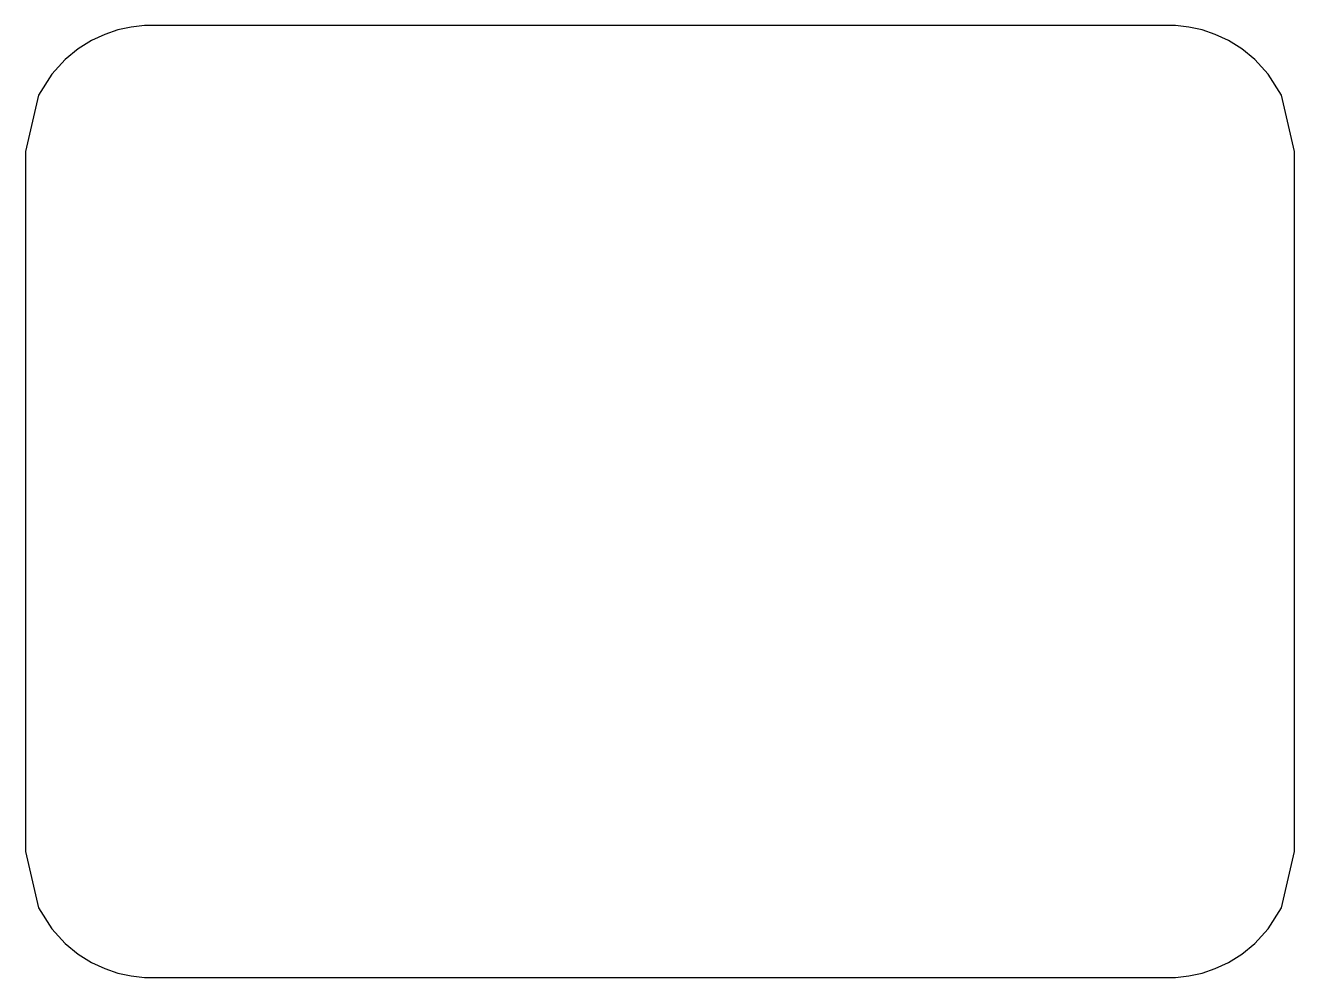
# Model space of a CAD drawing. Header units: millimetres. Extents: x -68 to 68, y -51 to 51.
import ezdxf

# ---------------------------------------------------------------- set-up
doc = ezdxf.new("R2010")
doc.units = ezdxf.units.MM

msp = doc.modelspace()

# ---------------------------------------------------------------- linework, layer by layer
at = {"layer": 'CUT_MM'}
for p, q in [((-58.08, 50.52), (-59.5, 50.04)), ((-56.67, 50.82), (-58.08, 50.52)), ((-55.25, 50.98), (-56.67, 50.82)), ((-54.5, 51), (-55.25, 50.98)), ((-53.83, 51), (-54.5, 51)), ((-52.42, 51), (-53.83, 51)), ((-51, 51), (-52.42, 51)), ((-49.58, 51), (-51, 51)), ((-48.17, 51), (-49.58, 51)), ((-46.75, 51), (-48.17, 51)), ((-45.33, 51), (-46.75, 51)), ((-43.92, 51), (-45.33, 51)), ((-42.5, 51), (-43.92, 51)), ((-41.08, 51), (-42.5, 51)), ((-39.67, 51), (-41.08, 51)), ((-38.25, 51), (-39.67, 51)), ((-36.83, 51), (-38.25, 51)), ((-35.42, 51), (-36.83, 51)), ((-34, 51), (-35.42, 51)), ((-32.58, 51), (-34, 51)), ((-31.17, 51), (-32.58, 51)), ((-29.75, 51), (-31.17, 51)), ((-28.33, 51), (-29.75, 51)), ((-26.92, 51), (-28.33, 51)), ((-25.5, 51), (-26.92, 51)), ((-24.08, 51), (-25.5, 51)), ((-22.67, 51), (-24.08, 51)), ((-21.25, 51), (-22.67, 51)), ((-19.83, 51), (-21.25, 51)), ((-18.42, 51), (-19.83, 51)), ((-17, 51), (-18.42, 51)), ((-15.58, 51), (-17, 51)), ((-14.17, 51), (-15.58, 51)), ((-12.75, 51), (-14.17, 51)), ((-11.33, 51), (-12.75, 51)), ((-9.92, 51), (-11.33, 51)), ((-8.5, 51), (-9.92, 51)), ((-7.08, 51), (-8.5, 51)), ((-5.67, 51), (-7.08, 51)), ((-4.25, 51), (-5.67, 51)), ((-2.83, 51), (-4.25, 51)), ((-1.42, 51), (-2.83, 51)), ((0, 51), (-1.42, 51)), ((1.42, 51), (0, 51)), ((2.83, 51), (1.42, 51)), ((4.25, 51), (2.83, 51)), ((5.67, 51), (4.25, 51)), ((7.08, 51), (5.67, 51)), ((8.5, 51), (7.08, 51)), ((9.92, 51), (8.5, 51)), ((11.33, 51), (9.92, 51)), ((12.75, 51), (11.33, 51)), ((14.17, 51), (12.75, 51)), ((15.58, 51), (14.17, 51)), ((17, 51), (15.58, 51)), ((18.42, 51), (17, 51)), ((19.83, 51), (18.42, 51)), ((21.25, 51), (19.83, 51)), ((22.67, 51), (21.25, 51)), ((24.08, 51), (22.67, 51)), ((25.5, 51), (24.08, 51)), ((26.92, 51), (25.5, 51)), ((28.33, 51), (26.92, 51)), ((29.75, 51), (28.33, 51)), ((31.17, 51), (29.75, 51)), ((32.58, 51), (31.17, 51)), ((34, 51), (32.58, 51)), ((35.42, 51), (34, 51)), ((36.83, 51), (35.42, 51)), ((38.25, 51), (36.83, 51)), ((39.67, 51), (38.25, 51)), ((41.08, 51), (39.67, 51)), ((42.5, 51), (41.08, 51)), ((43.92, 51), (42.5, 51)), ((45.33, 51), (43.92, 51)), ((46.75, 51), (45.33, 51)), ((48.17, 51), (46.75, 51)), ((49.58, 51), (48.17, 51)), ((51, 51), (49.58, 51)), ((52.42, 51), (51, 51)), ((53.83, 51), (52.42, 51)), ((54.5, 51), (53.83, 51)), ((55.25, 50.98), (54.5, 51)), ((56.67, 50.82), (55.25, 50.98)), ((58.08, 50.52), (56.67, 50.82)), ((59.5, 50.04), (58.08, 50.52)), ((-60.92, 49.38), (-62.33, 48.49)), ((-59.5, 50.04), (-60.92, 49.38)), ((60.92, 49.38), (59.5, 50.04)), ((62.33, 48.49), (60.92, 49.38)), ((-62.33, 48.49), (-63.75, 47.33)), ((63.75, 47.33), (62.33, 48.49)), ((-63.75, 47.33), (-65.17, 45.77)), ((65.17, 45.77), (63.75, 47.33)), ((-65.17, 45.77), (-66.58, 43.52)), ((66.58, 43.52), (65.17, 45.77)), ((-66.58, 43.52), (-68, 37.5)), ((68, 37.5), (66.58, 43.52)), ((-68, 37.5), (-68, -37.5)), ((68, -37.5), (68, 37.5)), ((-68, -37.5), (-66.58, -43.52)), ((66.58, -43.52), (68, -37.5)), ((-66.58, -43.52), (-65.17, -45.77)), ((65.17, -45.77), (66.58, -43.52)), ((-65.17, -45.77), (-63.75, -47.33)), ((63.75, -47.33), (65.17, -45.77)), ((-63.75, -47.33), (-62.33, -48.49)), ((62.33, -48.49), (63.75, -47.33)), ((-62.33, -48.49), (-60.92, -49.38)), ((60.92, -49.38), (62.33, -48.49)), ((-60.92, -49.38), (-59.5, -50.04)), ((-59.5, -50.04), (-58.08, -50.52)), ((58.08, -50.52), (59.5, -50.04)), ((59.5, -50.04), (60.92, -49.38)), ((-58.08, -50.52), (-56.67, -50.82)), ((-56.67, -50.82), (-55.25, -50.98)), ((-55.25, -50.98), (-54.5, -51)), ((-54.5, -51), (-53.83, -51)), ((-53.83, -51), (-52.42, -51)), ((-52.42, -51), (-51, -51)), ((-51, -51), (-49.58, -51)), ((-49.58, -51), (-48.17, -51)), ((-48.17, -51), (-46.75, -51)), ((-46.75, -51), (-45.33, -51)), ((-45.33, -51), (-43.92, -51)), ((-43.92, -51), (-42.5, -51)), ((-42.5, -51), (-41.08, -51)), ((-41.08, -51), (-39.67, -51)), ((-39.67, -51), (-38.25, -51)), ((-38.25, -51), (-36.83, -51)), ((-36.83, -51), (-35.42, -51)), ((-35.42, -51), (-34, -51)), ((-34, -51), (-32.58, -51)), ((-32.58, -51), (-31.17, -51)), ((-31.17, -51), (-29.75, -51)), ((-29.75, -51), (-28.33, -51)), ((-28.33, -51), (-26.92, -51)), ((-26.92, -51), (-25.5, -51)), ((-25.5, -51), (-24.08, -51)), ((-24.08, -51), (-22.67, -51)), ((-22.67, -51), (-21.25, -51)), ((-21.25, -51), (-19.83, -51)), ((-19.83, -51), (-18.42, -51)), ((-18.42, -51), (-17, -51)), ((-17, -51), (-15.58, -51)), ((-15.58, -51), (-14.17, -51)), ((-14.17, -51), (-12.75, -51)), ((-12.75, -51), (-11.33, -51)), ((-11.33, -51), (-9.92, -51)), ((-9.92, -51), (-8.5, -51)), ((-8.5, -51), (-7.08, -51)), ((-7.08, -51), (-5.67, -51)), ((-5.67, -51), (-4.25, -51)), ((-4.25, -51), (-2.83, -51)), ((-2.83, -51), (-1.42, -51)), ((-1.42, -51), (0, -51)), ((0, -51), (1.42, -51)), ((1.42, -51), (2.83, -51)), ((2.83, -51), (4.25, -51)), ((4.25, -51), (5.67, -51)), ((5.67, -51), (7.08, -51)), ((7.08, -51), (8.5, -51)), ((8.5, -51), (9.92, -51)), ((9.92, -51), (11.33, -51)), ((11.33, -51), (12.75, -51)), ((12.75, -51), (14.17, -51)), ((14.17, -51), (15.58, -51)), ((15.58, -51), (17, -51)), ((17, -51), (18.42, -51)), ((18.42, -51), (19.83, -51)), ((19.83, -51), (21.25, -51)), ((21.25, -51), (22.67, -51)), ((22.67, -51), (24.08, -51)), ((24.08, -51), (25.5, -51)), ((25.5, -51), (26.92, -51)), ((26.92, -51), (28.33, -51)), ((28.33, -51), (29.75, -51)), ((29.75, -51), (31.17, -51)), ((31.17, -51), (32.58, -51)), ((32.58, -51), (34, -51)), ((34, -51), (35.42, -51)), ((35.42, -51), (36.83, -51)), ((36.83, -51), (38.25, -51)), ((38.25, -51), (39.67, -51)), ((39.67, -51), (41.08, -51)), ((41.08, -51), (42.5, -51)), ((42.5, -51), (43.92, -51)), ((43.92, -51), (45.33, -51)), ((45.33, -51), (46.75, -51)), ((46.75, -51), (48.17, -51)), ((48.17, -51), (49.58, -51)), ((49.58, -51), (51, -51)), ((51, -51), (52.42, -51)), ((52.42, -51), (53.83, -51)), ((53.83, -51), (54.5, -51)), ((54.5, -51), (55.25, -50.98)), ((55.25, -50.98), (56.67, -50.82)), ((56.67, -50.82), (58.08, -50.52))]:
    msp.add_line(p, q, dxfattribs=at)

doc.saveas('drawing.dxf')
